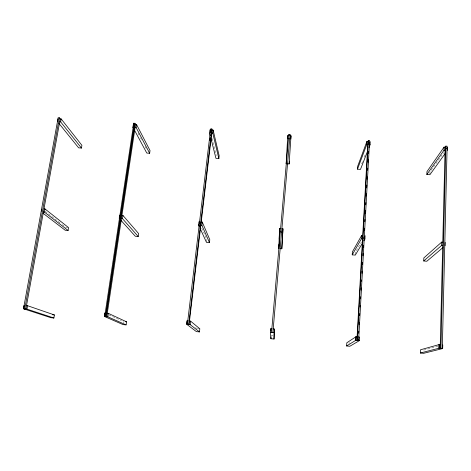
<?xml version="1.0" encoding="UTF-8"?>
<svg xmlns="http://www.w3.org/2000/svg" width="471" height="471" viewBox="0 0 471 471"><rect width="100%" height="100%" fill="white"/><g stroke="black" fill="none" stroke-linecap="round" stroke-linejoin="round"><path stroke-width="0.35" stroke-dasharray="2.35 1.77" d="M429.917 174.005L429.988 171.874L443.617 152.728M355.34 254.505L355.487 252.109L361.41 242.012M206.534 241.758L206.798 239.415L201.264 227.028M123.325 322.759L123.496 321.522M361.681 163.896L362.723 161.2M364.277 157.161L365.578 153.793M423.712 350.1L437.83 346.273M67.836 227.546L65.663 227.358L61.683 224.249M197.355 328.552L199.816 328.787M271.172 335.582L273.05 335.758M348.728 342.965L350 343.082M108.925 314.852L121.512 320.61M45.192 211.349L61.112 223.802M195.606 327.586L196.743 328.493M138.08 133.163L139.086 135.071M140.435 137.614L141.441 139.516M145.139 146.505L146.151 148.412M212.032 138.456L216.26 155.583"/><path stroke-width="0.71" d="M445.124 147.17L440.173 348.316L442.322 348.252L447.138 146.21L445.866 146.116L445.124 147.17L444.065 147.093L426.956 171.644L426.85 174.482L429.888 174.712L445.242 153.411M440.944 348.116L445.866 146.116M445.119 245.738L445.201 242.388M447.373 150.449L447.45 147.341L446.596 148.542M441.686 242.094L423.818 257.949L423.712 260.969L441.604 245.444L441.686 242.094L442.787 242.188M426.85 174.482L443.988 150.202L444.065 147.093M440.279 344.695L439.119 344.589L420.485 349.794L420.368 353.009L423.6 353.321L442.681 348.558L442.769 344.937M280.639 228.635L279.58 228.547L278.773 248.541L279.073 244.161M279.238 239.197L279.58 228.547M286.174 163.72L287.752 135.613L288.776 135.683L288.835 134.6L290.071 134.688L290.001 135.778L291.025 135.848L289.123 163.943L286.174 163.72L286.421 160.935M279.986 248.647L281.805 248.8L282.971 228.835L281.911 228.747M282.971 228.835L281.805 248.8M363.818 240.864L364.925 239.009L365.107 235.694M369.011 147.488L370.082 144.744L370.247 141.671M362.334 243.342L355.305 255.105L352.22 254.84L361.469 238.715L361.657 235.406L362.735 235.5M367.68 150.908L360.474 169.401L357.483 169.171L366.75 144.503L366.921 141.43L367.957 141.5L368.363 140.435L369.617 140.523L358.637 340.315L358.248 340.545L358.331 339.114M358.637 340.315L356.9 340.421L367.957 141.5M357.289 340.186L368.363 140.435M358.649 333.315L358.767 331.119M359.132 324.531L359.249 322.335M359.614 315.753L359.738 313.556M360.097 306.968L360.18 305.508M360.545 298.92L360.662 296.724M361.027 290.142L361.145 287.946M361.51 281.358L361.593 279.898M361.952 273.31L362.075 271.113M362.435 264.525L362.558 262.335M362.917 255.747L363.041 253.551M363.365 247.699L363.482 245.503M363.959 236.931L363.848 238.915L364.925 239.009M364.313 230.472L364.436 228.27M364.795 221.67L364.919 219.474M365.243 213.604L365.402 210.672M365.726 204.803L365.849 202.607M366.208 196.007L366.332 193.805M366.656 187.935L366.815 185.003M367.139 179.139L367.262 176.937M367.627 170.337L367.745 168.135M368.069 162.271L368.228 159.339M368.552 153.469L368.675 151.268M369.176 142.213L369.04 144.668L370.082 144.744M357.112 336.842L355.982 336.741L346.821 342.782L346.627 345.967L349.806 346.267L359.373 340.657L359.573 337.071L358.449 336.971M352.22 254.84L352.402 251.85L361.657 235.406M357.483 169.171L357.654 166.363L366.921 141.43M271.879 328.793L270.778 328.687L270.466 332.226L270.896 338.731L274.028 339.032L274.299 329.017L273.198 328.911M291.025 135.848L290.76 138.892L289.736 138.815M274.028 339.032L274.299 329.023M289.123 163.943L289.365 161.159M287.752 135.613L287.487 138.651L288.511 138.727M270.896 338.731L271.06 336.842M288.835 134.6L271.555 332.061L272.892 332.455L290.071 134.688M188.194 320.892L187.105 320.78L186.699 324.278L196.389 331.613L199.469 331.908L199.816 328.787L190.572 321.116L189.483 321.004L189.077 324.501L187.387 324.077L210.649 128.866L211.862 128.954L212.127 130.055L189.489 321.016M200.075 228.37L206.469 242.347L209.46 242.6L209.783 239.668L202.271 222.088L201.229 222M210.796 137.85L215.948 158.344L218.856 158.568L219.162 155.807L213.133 130.131L212.127 130.055M199.469 331.908L190.16 324.607L190.561 321.11M209.46 242.6L201.888 225.326L202.271 222.088M218.856 158.568L212.774 133.14L213.133 130.131M199.463 227.04L198.55 225.044L198.939 221.812L199.975 221.9L199.822 223.195M209.695 140.264L209.866 138.804M210.631 132.375L210.778 131.168M188.688 324.201L211.862 128.954M126.104 324.896L126.528 321.811L108.324 313.345L104.951 313.027L104.432 316.477L123.072 324.607L126.104 324.896L107.83 316.8L104.432 316.477L104.951 313.027M120.664 220.01L135.283 236.242L138.227 236.495L138.627 233.592L122.955 215.465L121.93 215.377M134.306 129.825L146.781 153.051L149.643 153.275L150.019 150.537L136.537 124.503L133.37 124.267L132.922 127.247L133.617 128.536M107.83 316.8L108.324 313.345M104.727 316.241L133.776 123.225L134.965 123.314L135.536 124.485L106.758 316.759L104.727 316.241L105.48 316.642L134.353 124.397L133.776 123.225M106.01 316.365L134.965 123.314M138.227 236.495L122.478 218.662L122.955 215.465M149.643 153.275L136.09 127.482L136.537 124.503M53.9 318.002L54.395 314.946L27.548 305.714L26.965 309.129L53.9 318.002L50.915 317.713L23.627 308.811L24.215 305.396L23.627 308.811L26.965 309.129M42.92 213.157L65.192 230.237L68.095 230.484L68.56 227.611L44.998 208.947L43.997 208.865M58.934 123.39L78.639 147.841L81.459 148.059L81.901 145.345L61.201 118.969L60.229 118.898L59.34 117.768L58.168 117.679L23.55 308.546L24.669 308.911M27.577 305.72L26.506 305.614L25.917 309.029L23.55 308.546M41.324 211.208L41.666 209.312M57.556 121.683L58.092 118.739M24.81 308.664L59.34 117.768M60.229 118.898L26.506 305.614M68.095 230.484L44.433 212.115L44.998 208.947M81.459 148.059L60.671 121.912L61.201 118.969M442.905 247.616L426.844 261.234L423.712 260.969M346.627 345.967L355.782 340.315L359.373 340.657M420.368 353.009L439.031 348.21L442.681 348.558M441.539 348.446L442.322 348.252M210.92 129.967L209.913 129.89L209.554 132.899L210.266 135.73M59.699 121.842L60.671 121.912M132.922 127.247L133.911 127.317M135.1 127.406L136.09 127.482M211.767 133.063L212.774 133.14M366.75 144.503L367.786 144.579M443.988 150.202L445.048 150.278M120.706 215.276L119.681 215.188L119.198 218.385L120.223 218.473M43.426 212.027L44.433 212.115M121.453 218.579L122.478 218.662M198.55 225.044L199.592 225.132M200.84 225.238L201.888 225.326M279.297 231.82L280.357 231.909M281.629 232.02L282.688 232.109M361.469 238.715L362.552 238.809M441.604 245.444L442.705 245.532M190.16 324.607L186.699 324.278L187.105 320.78M270.466 332.226L273.992 332.555M52.605 314.775L54.395 314.946M125.315 321.693L126.528 321.811M187.387 324.077L187.782 324.384M270.778 328.693L270.896 330.76M439.119 344.589L439.031 348.21L439.137 344.589M355.982 336.741L355.782 340.315L355.994 336.736"/></g></svg>
